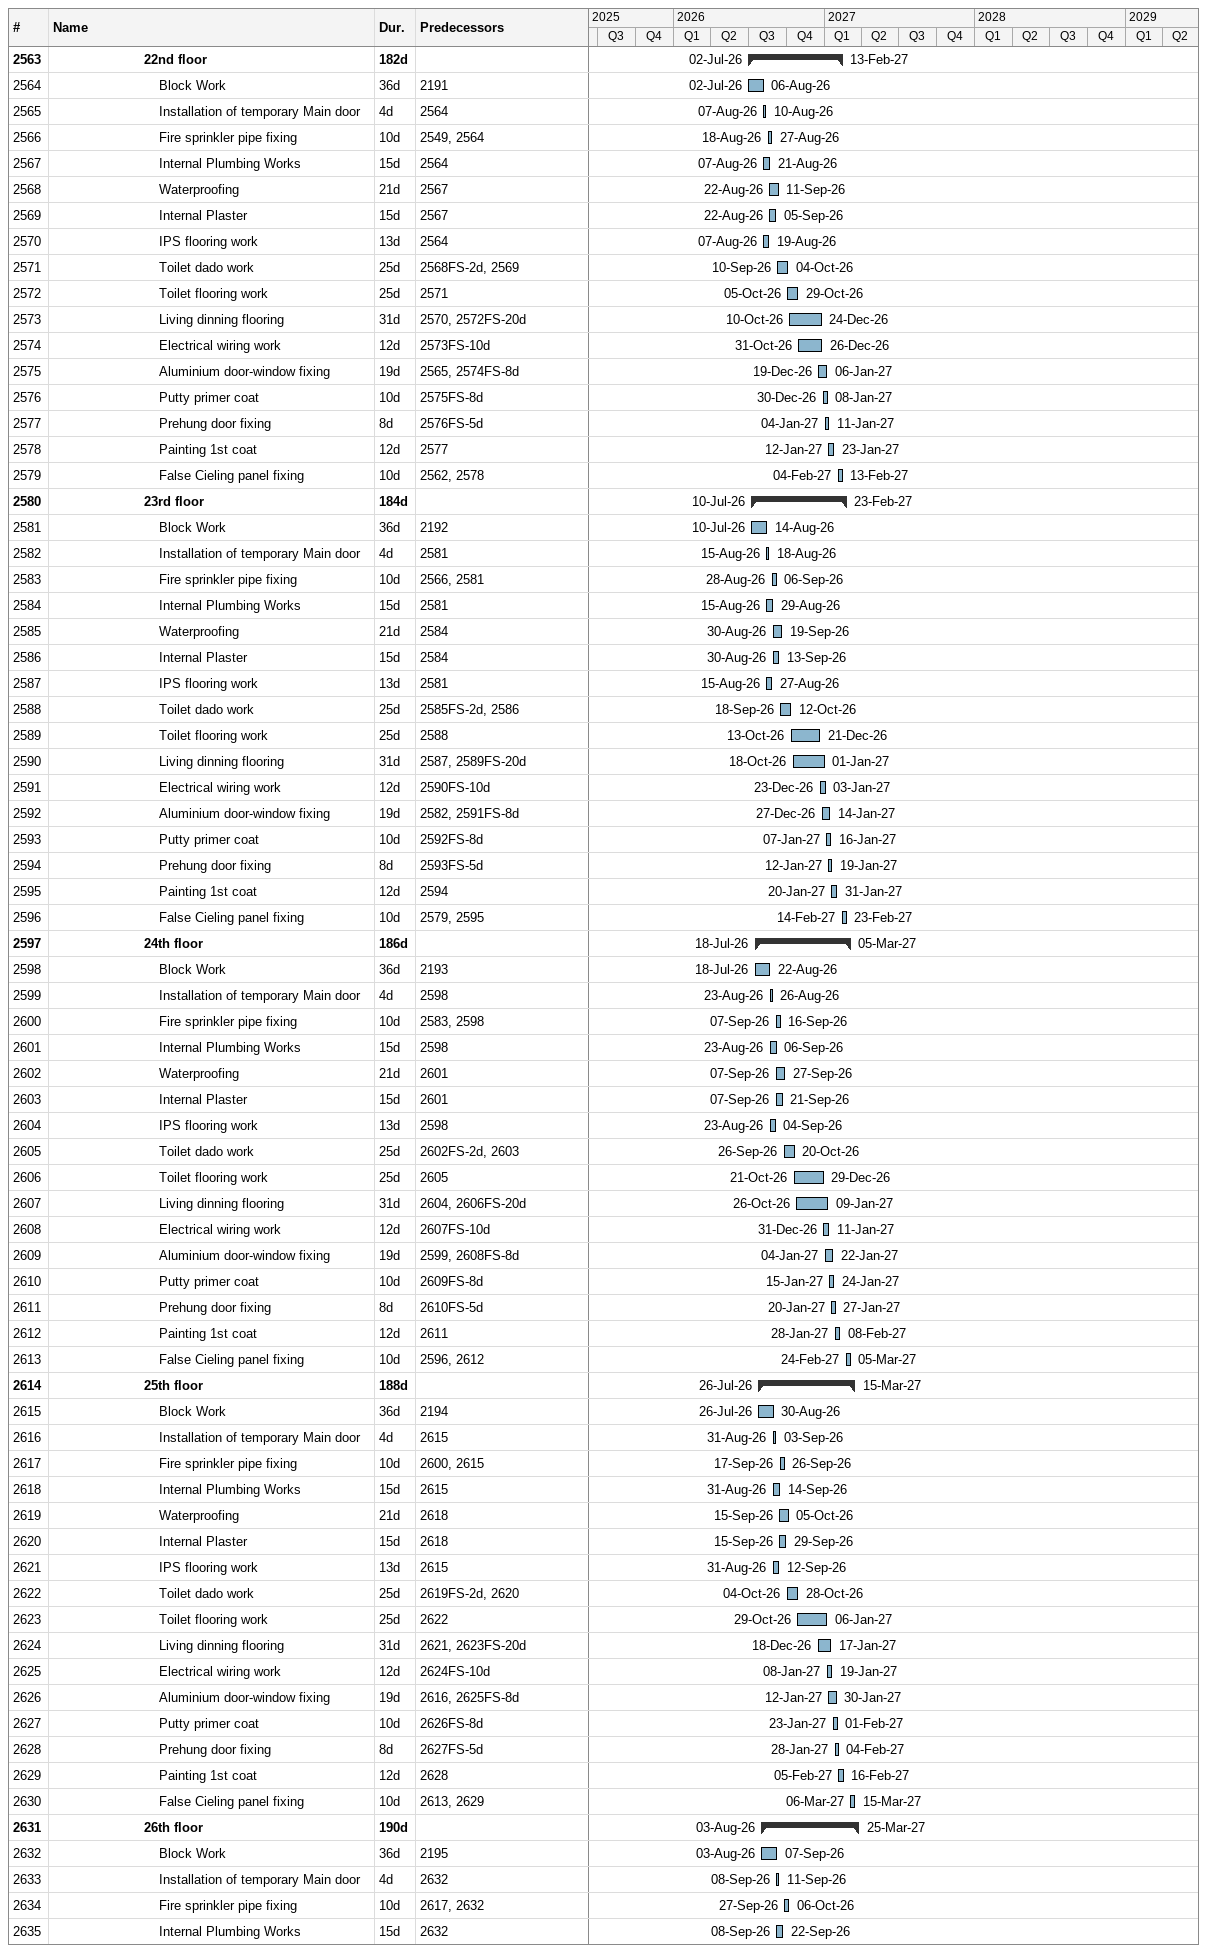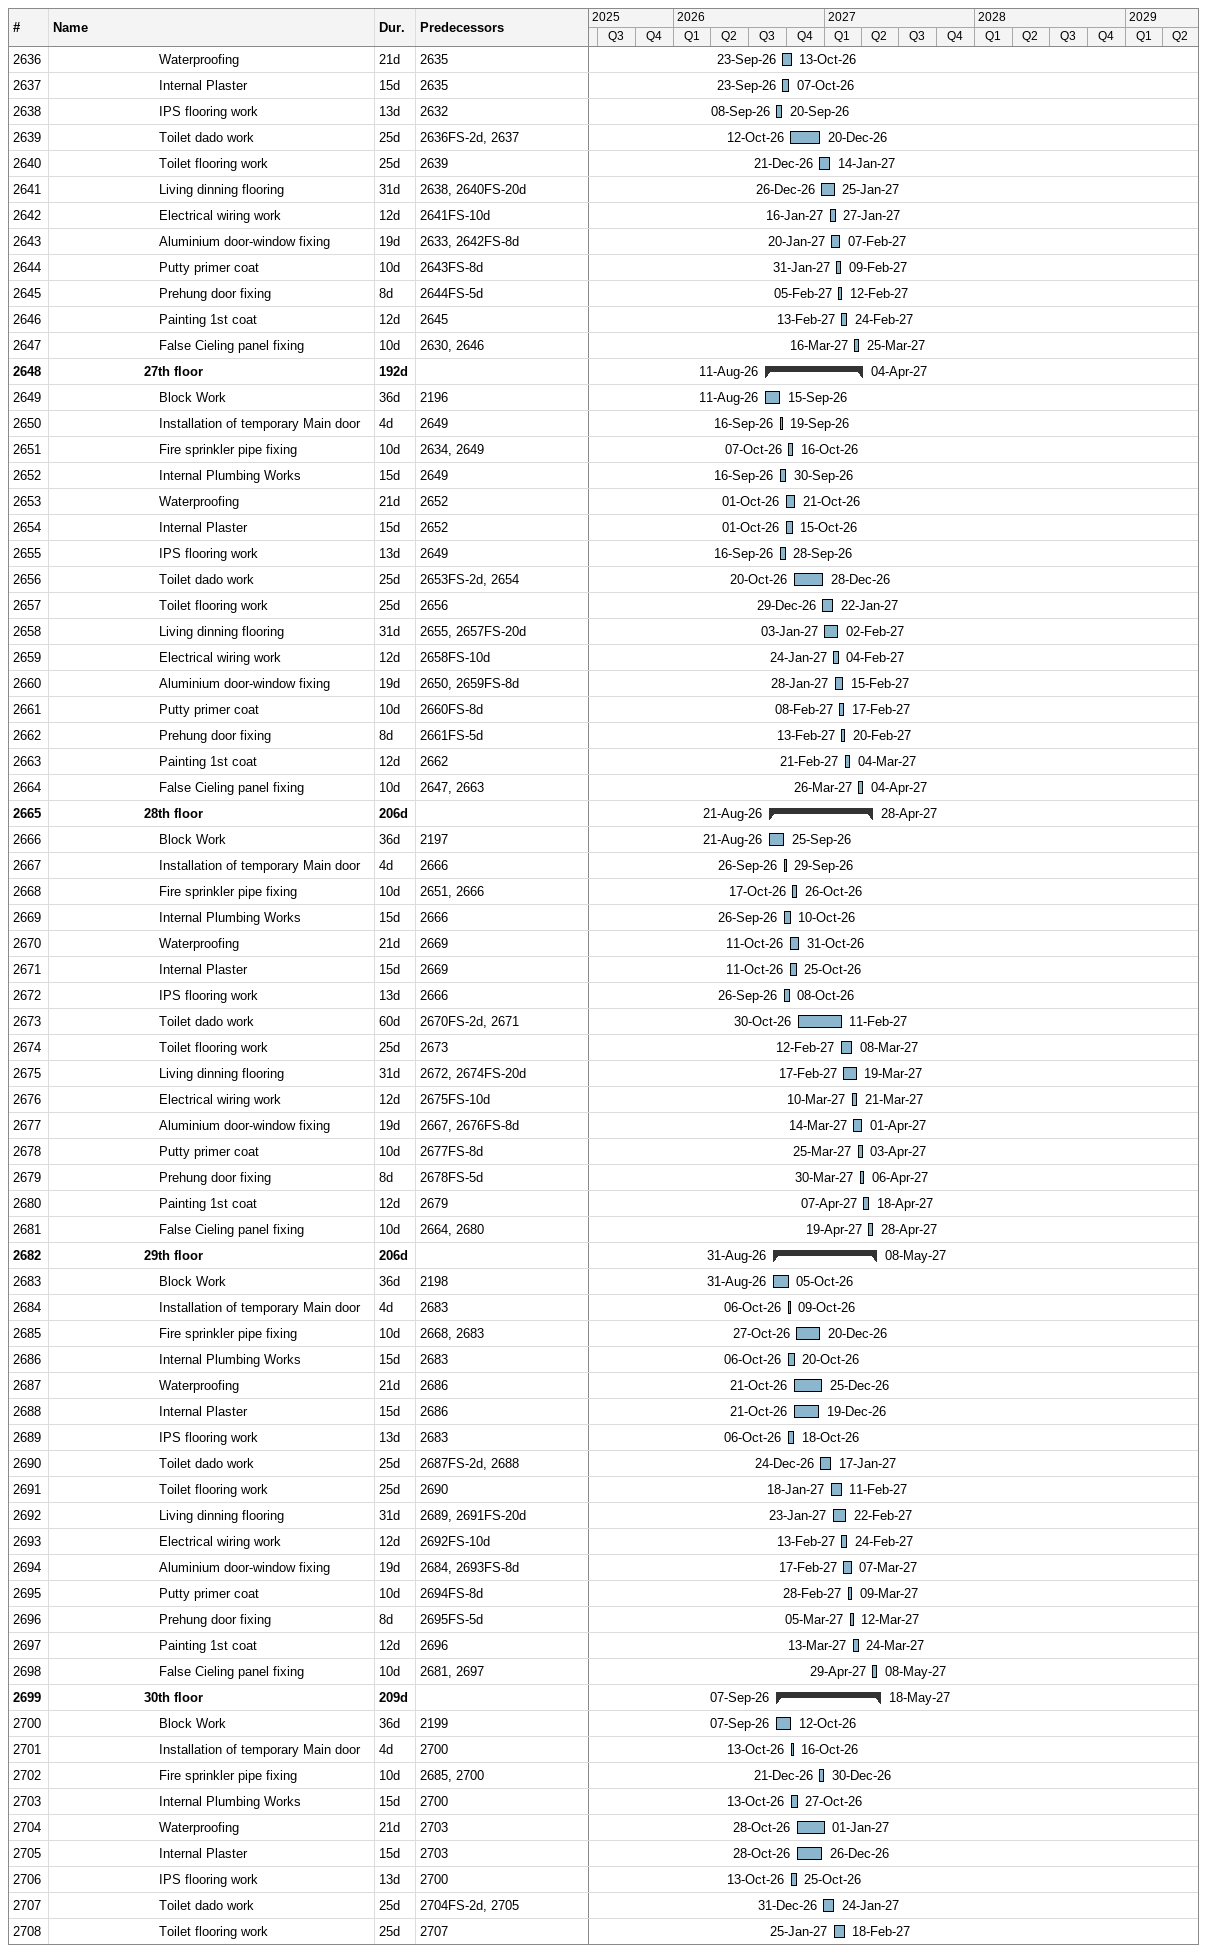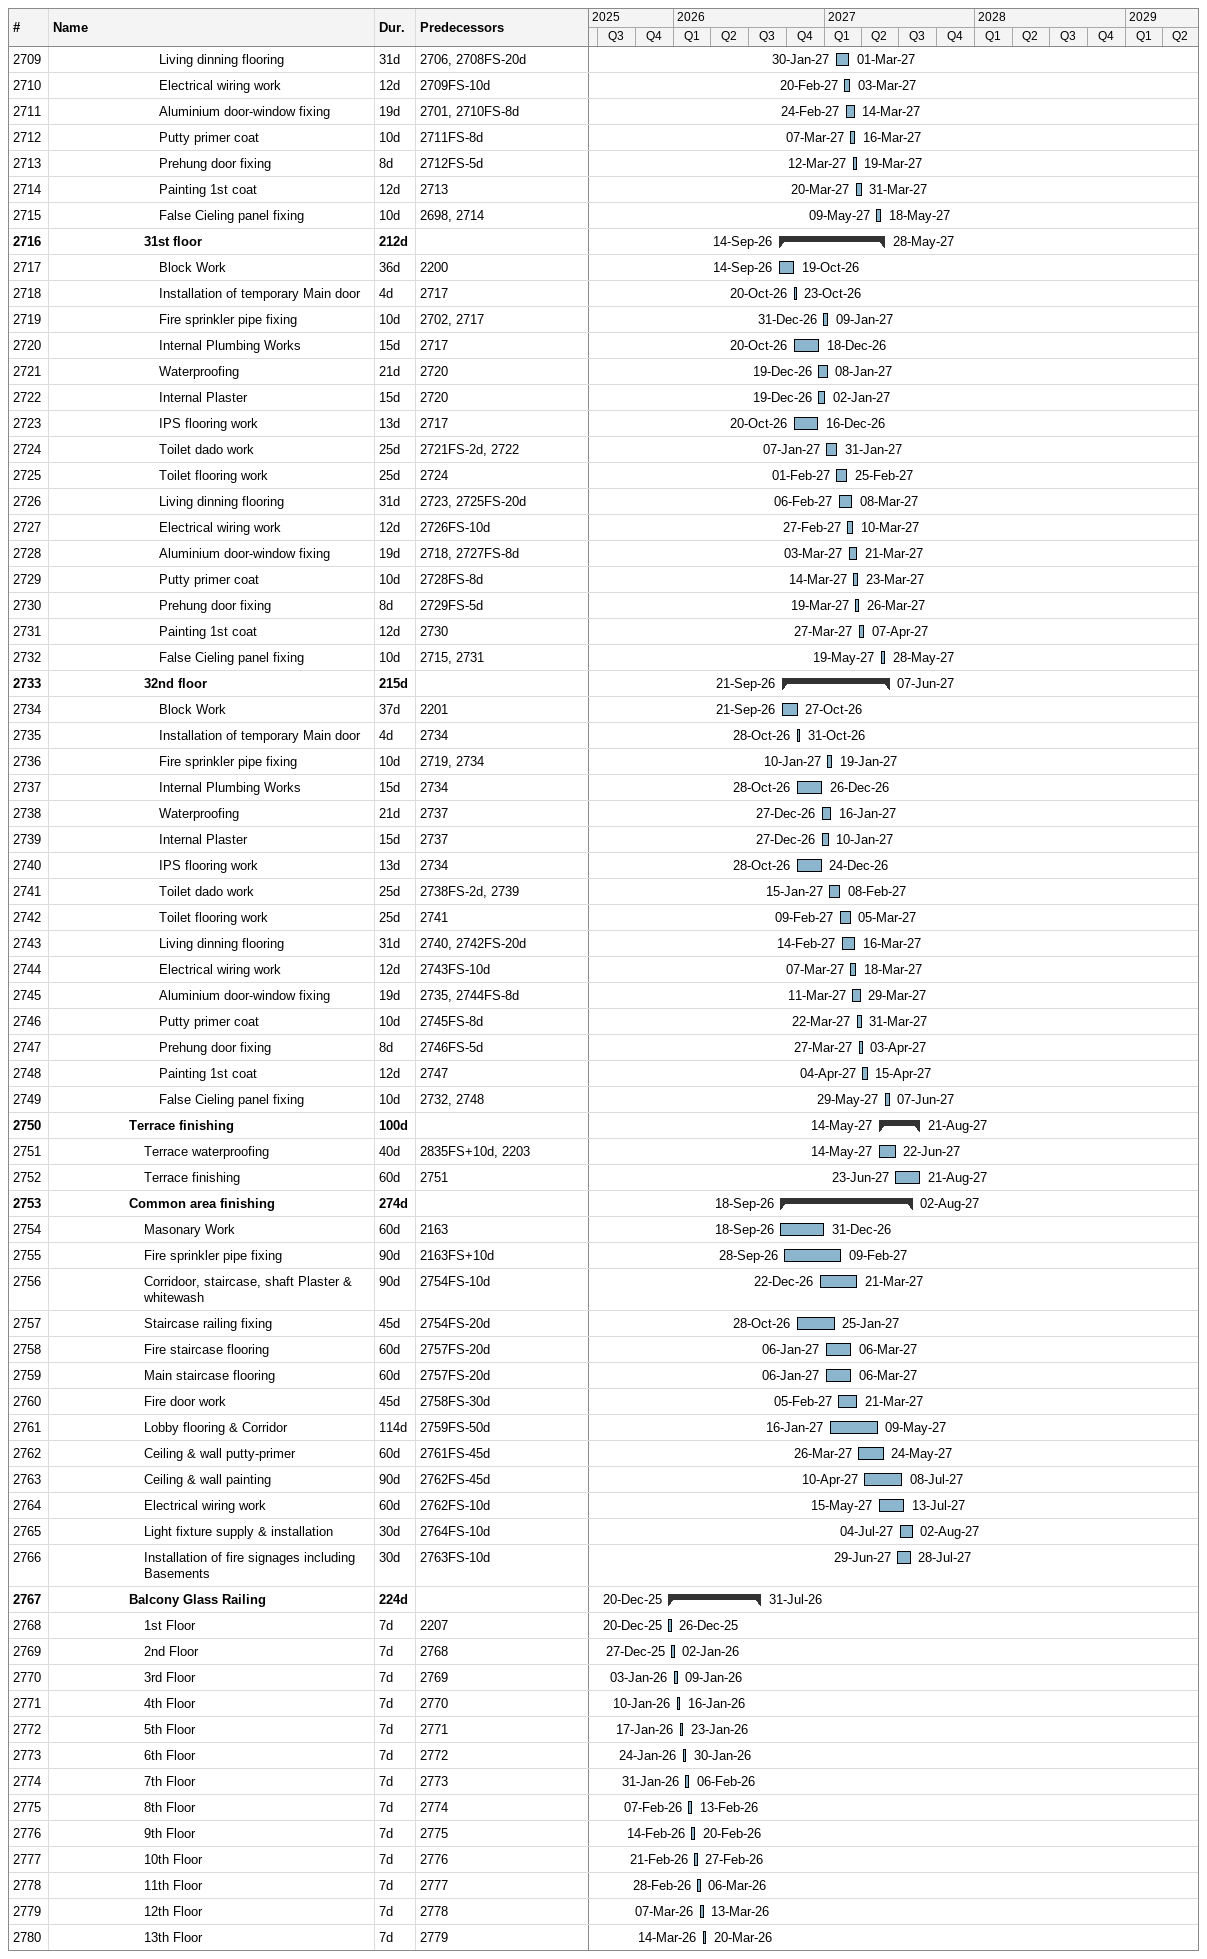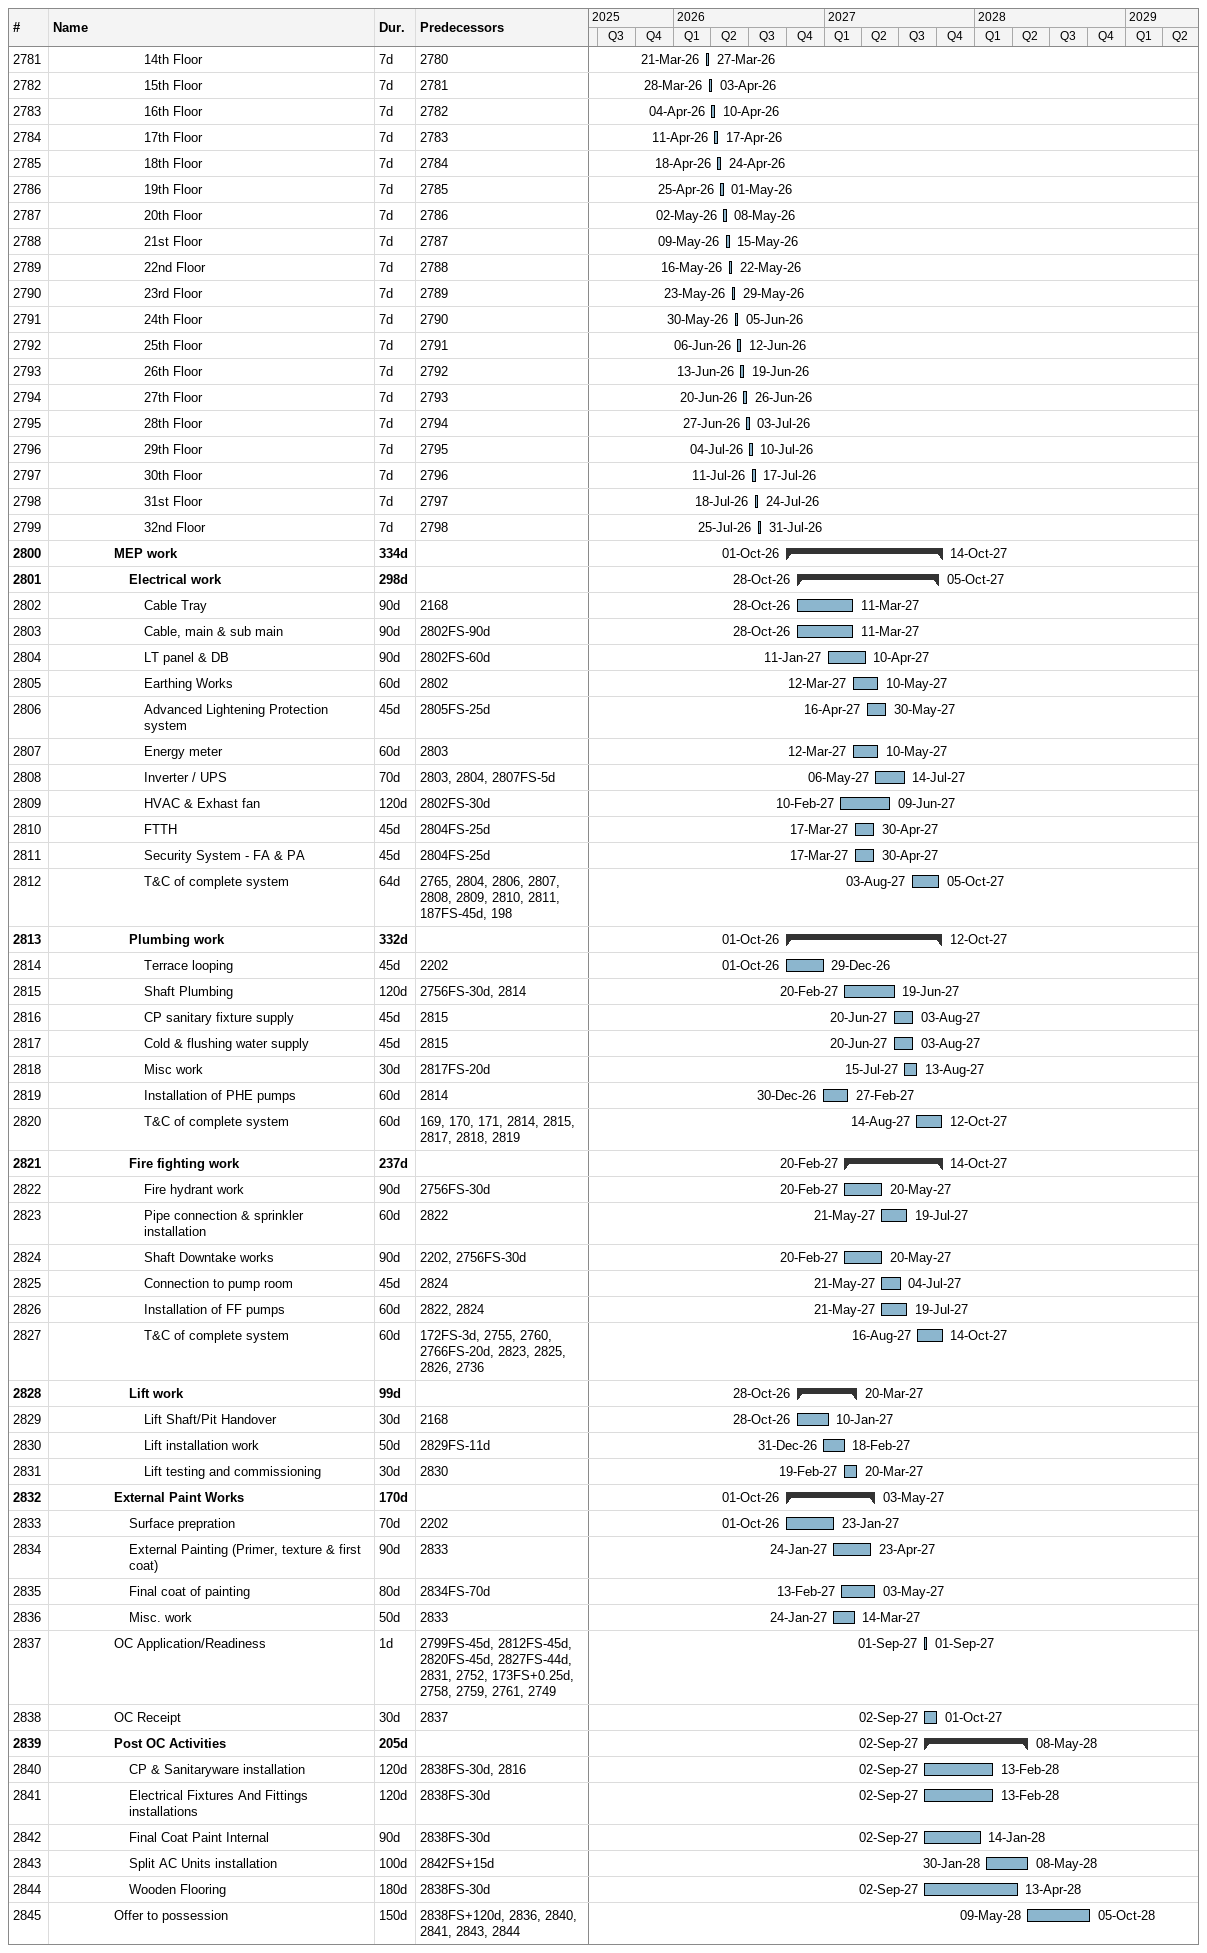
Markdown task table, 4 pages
| ID | Level | Task | Duration | Start | Finish | Predecessors |
|---|---|---|---|---|---|---|
| 2563 | 7 | **22nd floor** | 182d | 2026-07-02 | 2027-02-13 |  |
| 2564 | 8 | Block Work | 36d | 2026-07-02 | 2026-08-06 | 2191 |
| 2565 | 8 | Installation of temporary Main door | 4d | 2026-08-07 | 2026-08-10 | 2564 |
| 2566 | 8 | Fire sprinkler pipe fixing | 10d | 2026-08-18 | 2026-08-27 | 2549, 2564 |
| 2567 | 8 | Internal Plumbing Works | 15d | 2026-08-07 | 2026-08-21 | 2564 |
| 2568 | 8 | Waterproofing | 21d | 2026-08-22 | 2026-09-11 | 2567 |
| 2569 | 8 | Internal Plaster | 15d | 2026-08-22 | 2026-09-05 | 2567 |
| 2570 | 8 | IPS flooring work | 13d | 2026-08-07 | 2026-08-19 | 2564 |
| 2571 | 8 | Toilet dado work | 25d | 2026-09-10 | 2026-10-04 | 2568FS-2d, 2569 |
| 2572 | 8 | Toilet flooring work | 25d | 2026-10-05 | 2026-10-29 | 2571 |
| 2573 | 8 | Living dinning flooring | 31d | 2026-10-10 | 2026-12-24 | 2570, 2572FS-20d |
| 2574 | 8 | Electrical wiring work | 12d | 2026-10-31 | 2026-12-26 | 2573FS-10d |
| 2575 | 8 | Aluminium door-window fixing | 19d | 2026-12-19 | 2027-01-06 | 2565, 2574FS-8d |
| 2576 | 8 | Putty primer coat | 10d | 2026-12-30 | 2027-01-08 | 2575FS-8d |
| 2577 | 8 | Prehung door fixing | 8d | 2027-01-04 | 2027-01-11 | 2576FS-5d |
| 2578 | 8 | Painting 1st coat | 12d | 2027-01-12 | 2027-01-23 | 2577 |
| 2579 | 8 | False Cieling panel fixing | 10d | 2027-02-04 | 2027-02-13 | 2562, 2578 |
| 2580 | 7 | **23rd floor** | 184d | 2026-07-10 | 2027-02-23 |  |
| 2581 | 8 | Block Work | 36d | 2026-07-10 | 2026-08-14 | 2192 |
| 2582 | 8 | Installation of temporary Main door | 4d | 2026-08-15 | 2026-08-18 | 2581 |
| 2583 | 8 | Fire sprinkler pipe fixing | 10d | 2026-08-28 | 2026-09-06 | 2566, 2581 |
| 2584 | 8 | Internal Plumbing Works | 15d | 2026-08-15 | 2026-08-29 | 2581 |
| 2585 | 8 | Waterproofing | 21d | 2026-08-30 | 2026-09-19 | 2584 |
| 2586 | 8 | Internal Plaster | 15d | 2026-08-30 | 2026-09-13 | 2584 |
| 2587 | 8 | IPS flooring work | 13d | 2026-08-15 | 2026-08-27 | 2581 |
| 2588 | 8 | Toilet dado work | 25d | 2026-09-18 | 2026-10-12 | 2585FS-2d, 2586 |
| 2589 | 8 | Toilet flooring work | 25d | 2026-10-13 | 2026-12-21 | 2588 |
| 2590 | 8 | Living dinning flooring | 31d | 2026-10-18 | 2027-01-01 | 2587, 2589FS-20d |
| 2591 | 8 | Electrical wiring work | 12d | 2026-12-23 | 2027-01-03 | 2590FS-10d |
| 2592 | 8 | Aluminium door-window fixing | 19d | 2026-12-27 | 2027-01-14 | 2582, 2591FS-8d |
| 2593 | 8 | Putty primer coat | 10d | 2027-01-07 | 2027-01-16 | 2592FS-8d |
| 2594 | 8 | Prehung door fixing | 8d | 2027-01-12 | 2027-01-19 | 2593FS-5d |
| 2595 | 8 | Painting 1st coat | 12d | 2027-01-20 | 2027-01-31 | 2594 |
| 2596 | 8 | False Cieling panel fixing | 10d | 2027-02-14 | 2027-02-23 | 2579, 2595 |
| 2597 | 7 | **24th floor** | 186d | 2026-07-18 | 2027-03-05 |  |
| 2598 | 8 | Block Work | 36d | 2026-07-18 | 2026-08-22 | 2193 |
| 2599 | 8 | Installation of temporary Main door | 4d | 2026-08-23 | 2026-08-26 | 2598 |
| 2600 | 8 | Fire sprinkler pipe fixing | 10d | 2026-09-07 | 2026-09-16 | 2583, 2598 |
| 2601 | 8 | Internal Plumbing Works | 15d | 2026-08-23 | 2026-09-06 | 2598 |
| 2602 | 8 | Waterproofing | 21d | 2026-09-07 | 2026-09-27 | 2601 |
| 2603 | 8 | Internal Plaster | 15d | 2026-09-07 | 2026-09-21 | 2601 |
| 2604 | 8 | IPS flooring work | 13d | 2026-08-23 | 2026-09-04 | 2598 |
| 2605 | 8 | Toilet dado work | 25d | 2026-09-26 | 2026-10-20 | 2602FS-2d, 2603 |
| 2606 | 8 | Toilet flooring work | 25d | 2026-10-21 | 2026-12-29 | 2605 |
| 2607 | 8 | Living dinning flooring | 31d | 2026-10-26 | 2027-01-09 | 2604, 2606FS-20d |
| 2608 | 8 | Electrical wiring work | 12d | 2026-12-31 | 2027-01-11 | 2607FS-10d |
| 2609 | 8 | Aluminium door-window fixing | 19d | 2027-01-04 | 2027-01-22 | 2599, 2608FS-8d |
| 2610 | 8 | Putty primer coat | 10d | 2027-01-15 | 2027-01-24 | 2609FS-8d |
| 2611 | 8 | Prehung door fixing | 8d | 2027-01-20 | 2027-01-27 | 2610FS-5d |
| 2612 | 8 | Painting 1st coat | 12d | 2027-01-28 | 2027-02-08 | 2611 |
| 2613 | 8 | False Cieling panel fixing | 10d | 2027-02-24 | 2027-03-05 | 2596, 2612 |
| 2614 | 7 | **25th floor** | 188d | 2026-07-26 | 2027-03-15 |  |
| 2615 | 8 | Block Work | 36d | 2026-07-26 | 2026-08-30 | 2194 |
| 2616 | 8 | Installation of temporary Main door | 4d | 2026-08-31 | 2026-09-03 | 2615 |
| 2617 | 8 | Fire sprinkler pipe fixing | 10d | 2026-09-17 | 2026-09-26 | 2600, 2615 |
| 2618 | 8 | Internal Plumbing Works | 15d | 2026-08-31 | 2026-09-14 | 2615 |
| 2619 | 8 | Waterproofing | 21d | 2026-09-15 | 2026-10-05 | 2618 |
| 2620 | 8 | Internal Plaster | 15d | 2026-09-15 | 2026-09-29 | 2618 |
| 2621 | 8 | IPS flooring work | 13d | 2026-08-31 | 2026-09-12 | 2615 |
| 2622 | 8 | Toilet dado work | 25d | 2026-10-04 | 2026-10-28 | 2619FS-2d, 2620 |
| 2623 | 8 | Toilet flooring work | 25d | 2026-10-29 | 2027-01-06 | 2622 |
| 2624 | 8 | Living dinning flooring | 31d | 2026-12-18 | 2027-01-17 | 2621, 2623FS-20d |
| 2625 | 8 | Electrical wiring work | 12d | 2027-01-08 | 2027-01-19 | 2624FS-10d |
| 2626 | 8 | Aluminium door-window fixing | 19d | 2027-01-12 | 2027-01-30 | 2616, 2625FS-8d |
| 2627 | 8 | Putty primer coat | 10d | 2027-01-23 | 2027-02-01 | 2626FS-8d |
| 2628 | 8 | Prehung door fixing | 8d | 2027-01-28 | 2027-02-04 | 2627FS-5d |
| 2629 | 8 | Painting 1st coat | 12d | 2027-02-05 | 2027-02-16 | 2628 |
| 2630 | 8 | False Cieling panel fixing | 10d | 2027-03-06 | 2027-03-15 | 2613, 2629 |
| 2631 | 7 | **26th floor** | 190d | 2026-08-03 | 2027-03-25 |  |
| 2632 | 8 | Block Work | 36d | 2026-08-03 | 2026-09-07 | 2195 |
| 2633 | 8 | Installation of temporary Main door | 4d | 2026-09-08 | 2026-09-11 | 2632 |
| 2634 | 8 | Fire sprinkler pipe fixing | 10d | 2026-09-27 | 2026-10-06 | 2617, 2632 |
| 2635 | 8 | Internal Plumbing Works | 15d | 2026-09-08 | 2026-09-22 | 2632 |
| 2636 | 8 | Waterproofing | 21d | 2026-09-23 | 2026-10-13 | 2635 |
| 2637 | 8 | Internal Plaster | 15d | 2026-09-23 | 2026-10-07 | 2635 |
| 2638 | 8 | IPS flooring work | 13d | 2026-09-08 | 2026-09-20 | 2632 |
| 2639 | 8 | Toilet dado work | 25d | 2026-10-12 | 2026-12-20 | 2636FS-2d, 2637 |
| 2640 | 8 | Toilet flooring work | 25d | 2026-12-21 | 2027-01-14 | 2639 |
| 2641 | 8 | Living dinning flooring | 31d | 2026-12-26 | 2027-01-25 | 2638, 2640FS-20d |
| 2642 | 8 | Electrical wiring work | 12d | 2027-01-16 | 2027-01-27 | 2641FS-10d |
| 2643 | 8 | Aluminium door-window fixing | 19d | 2027-01-20 | 2027-02-07 | 2633, 2642FS-8d |
| 2644 | 8 | Putty primer coat | 10d | 2027-01-31 | 2027-02-09 | 2643FS-8d |
| 2645 | 8 | Prehung door fixing | 8d | 2027-02-05 | 2027-02-12 | 2644FS-5d |
| 2646 | 8 | Painting 1st coat | 12d | 2027-02-13 | 2027-02-24 | 2645 |
| 2647 | 8 | False Cieling panel fixing | 10d | 2027-03-16 | 2027-03-25 | 2630, 2646 |
| 2648 | 7 | **27th floor** | 192d | 2026-08-11 | 2027-04-04 |  |
| 2649 | 8 | Block Work | 36d | 2026-08-11 | 2026-09-15 | 2196 |
| 2650 | 8 | Installation of temporary Main door | 4d | 2026-09-16 | 2026-09-19 | 2649 |
| 2651 | 8 | Fire sprinkler pipe fixing | 10d | 2026-10-07 | 2026-10-16 | 2634, 2649 |
| 2652 | 8 | Internal Plumbing Works | 15d | 2026-09-16 | 2026-09-30 | 2649 |
| 2653 | 8 | Waterproofing | 21d | 2026-10-01 | 2026-10-21 | 2652 |
| 2654 | 8 | Internal Plaster | 15d | 2026-10-01 | 2026-10-15 | 2652 |
| 2655 | 8 | IPS flooring work | 13d | 2026-09-16 | 2026-09-28 | 2649 |
| 2656 | 8 | Toilet dado work | 25d | 2026-10-20 | 2026-12-28 | 2653FS-2d, 2654 |
| 2657 | 8 | Toilet flooring work | 25d | 2026-12-29 | 2027-01-22 | 2656 |
| 2658 | 8 | Living dinning flooring | 31d | 2027-01-03 | 2027-02-02 | 2655, 2657FS-20d |
| 2659 | 8 | Electrical wiring work | 12d | 2027-01-24 | 2027-02-04 | 2658FS-10d |
| 2660 | 8 | Aluminium door-window fixing | 19d | 2027-01-28 | 2027-02-15 | 2650, 2659FS-8d |
| 2661 | 8 | Putty primer coat | 10d | 2027-02-08 | 2027-02-17 | 2660FS-8d |
| 2662 | 8 | Prehung door fixing | 8d | 2027-02-13 | 2027-02-20 | 2661FS-5d |
| 2663 | 8 | Painting 1st coat | 12d | 2027-02-21 | 2027-03-04 | 2662 |
| 2664 | 8 | False Cieling panel fixing | 10d | 2027-03-26 | 2027-04-04 | 2647, 2663 |
| 2665 | 7 | **28th floor** | 206d | 2026-08-21 | 2027-04-28 |  |
| 2666 | 8 | Block Work | 36d | 2026-08-21 | 2026-09-25 | 2197 |
| 2667 | 8 | Installation of temporary Main door | 4d | 2026-09-26 | 2026-09-29 | 2666 |
| 2668 | 8 | Fire sprinkler pipe fixing | 10d | 2026-10-17 | 2026-10-26 | 2651, 2666 |
| 2669 | 8 | Internal Plumbing Works | 15d | 2026-09-26 | 2026-10-10 | 2666 |
| 2670 | 8 | Waterproofing | 21d | 2026-10-11 | 2026-10-31 | 2669 |
| 2671 | 8 | Internal Plaster | 15d | 2026-10-11 | 2026-10-25 | 2669 |
| 2672 | 8 | IPS flooring work | 13d | 2026-09-26 | 2026-10-08 | 2666 |
| 2673 | 8 | Toilet dado work | 60d | 2026-10-30 | 2027-02-11 | 2670FS-2d, 2671 |
| 2674 | 8 | Toilet flooring work | 25d | 2027-02-12 | 2027-03-08 | 2673 |
| 2675 | 8 | Living dinning flooring | 31d | 2027-02-17 | 2027-03-19 | 2672, 2674FS-20d |
| 2676 | 8 | Electrical wiring work | 12d | 2027-03-10 | 2027-03-21 | 2675FS-10d |
| 2677 | 8 | Aluminium door-window fixing | 19d | 2027-03-14 | 2027-04-01 | 2667, 2676FS-8d |
| 2678 | 8 | Putty primer coat | 10d | 2027-03-25 | 2027-04-03 | 2677FS-8d |
| 2679 | 8 | Prehung door fixing | 8d | 2027-03-30 | 2027-04-06 | 2678FS-5d |
| 2680 | 8 | Painting 1st coat | 12d | 2027-04-07 | 2027-04-18 | 2679 |
| 2681 | 8 | False Cieling panel fixing | 10d | 2027-04-19 | 2027-04-28 | 2664, 2680 |
| 2682 | 7 | **29th floor** | 206d | 2026-08-31 | 2027-05-08 |  |
| 2683 | 8 | Block Work | 36d | 2026-08-31 | 2026-10-05 | 2198 |
| 2684 | 8 | Installation of temporary Main door | 4d | 2026-10-06 | 2026-10-09 | 2683 |
| 2685 | 8 | Fire sprinkler pipe fixing | 10d | 2026-10-27 | 2026-12-20 | 2668, 2683 |
| 2686 | 8 | Internal Plumbing Works | 15d | 2026-10-06 | 2026-10-20 | 2683 |
| 2687 | 8 | Waterproofing | 21d | 2026-10-21 | 2026-12-25 | 2686 |
| 2688 | 8 | Internal Plaster | 15d | 2026-10-21 | 2026-12-19 | 2686 |
| 2689 | 8 | IPS flooring work | 13d | 2026-10-06 | 2026-10-18 | 2683 |
| 2690 | 8 | Toilet dado work | 25d | 2026-12-24 | 2027-01-17 | 2687FS-2d, 2688 |
| 2691 | 8 | Toilet flooring work | 25d | 2027-01-18 | 2027-02-11 | 2690 |
| 2692 | 8 | Living dinning flooring | 31d | 2027-01-23 | 2027-02-22 | 2689, 2691FS-20d |
| 2693 | 8 | Electrical wiring work | 12d | 2027-02-13 | 2027-02-24 | 2692FS-10d |
| 2694 | 8 | Aluminium door-window fixing | 19d | 2027-02-17 | 2027-03-07 | 2684, 2693FS-8d |
| 2695 | 8 | Putty primer coat | 10d | 2027-02-28 | 2027-03-09 | 2694FS-8d |
| 2696 | 8 | Prehung door fixing | 8d | 2027-03-05 | 2027-03-12 | 2695FS-5d |
| 2697 | 8 | Painting 1st coat | 12d | 2027-03-13 | 2027-03-24 | 2696 |
| 2698 | 8 | False Cieling panel fixing | 10d | 2027-04-29 | 2027-05-08 | 2681, 2697 |
| 2699 | 7 | **30th floor** | 209d | 2026-09-07 | 2027-05-18 |  |
| 2700 | 8 | Block Work | 36d | 2026-09-07 | 2026-10-12 | 2199 |
| 2701 | 8 | Installation of temporary Main door | 4d | 2026-10-13 | 2026-10-16 | 2700 |
| 2702 | 8 | Fire sprinkler pipe fixing | 10d | 2026-12-21 | 2026-12-30 | 2685, 2700 |
| 2703 | 8 | Internal Plumbing Works | 15d | 2026-10-13 | 2026-10-27 | 2700 |
| 2704 | 8 | Waterproofing | 21d | 2026-10-28 | 2027-01-01 | 2703 |
| 2705 | 8 | Internal Plaster | 15d | 2026-10-28 | 2026-12-26 | 2703 |
| 2706 | 8 | IPS flooring work | 13d | 2026-10-13 | 2026-10-25 | 2700 |
| 2707 | 8 | Toilet dado work | 25d | 2026-12-31 | 2027-01-24 | 2704FS-2d, 2705 |
| 2708 | 8 | Toilet flooring work | 25d | 2027-01-25 | 2027-02-18 | 2707 |
| 2709 | 8 | Living dinning flooring | 31d | 2027-01-30 | 2027-03-01 | 2706, 2708FS-20d |
| 2710 | 8 | Electrical wiring work | 12d | 2027-02-20 | 2027-03-03 | 2709FS-10d |
| 2711 | 8 | Aluminium door-window fixing | 19d | 2027-02-24 | 2027-03-14 | 2701, 2710FS-8d |
| 2712 | 8 | Putty primer coat | 10d | 2027-03-07 | 2027-03-16 | 2711FS-8d |
| 2713 | 8 | Prehung door fixing | 8d | 2027-03-12 | 2027-03-19 | 2712FS-5d |
| 2714 | 8 | Painting 1st coat | 12d | 2027-03-20 | 2027-03-31 | 2713 |
| 2715 | 8 | False Cieling panel fixing | 10d | 2027-05-09 | 2027-05-18 | 2698, 2714 |
| 2716 | 7 | **31st floor** | 212d | 2026-09-14 | 2027-05-28 |  |
| 2717 | 8 | Block Work | 36d | 2026-09-14 | 2026-10-19 | 2200 |
| 2718 | 8 | Installation of temporary Main door | 4d | 2026-10-20 | 2026-10-23 | 2717 |
| 2719 | 8 | Fire sprinkler pipe fixing | 10d | 2026-12-31 | 2027-01-09 | 2702, 2717 |
| 2720 | 8 | Internal Plumbing Works | 15d | 2026-10-20 | 2026-12-18 | 2717 |
| 2721 | 8 | Waterproofing | 21d | 2026-12-19 | 2027-01-08 | 2720 |
| 2722 | 8 | Internal Plaster | 15d | 2026-12-19 | 2027-01-02 | 2720 |
| 2723 | 8 | IPS flooring work | 13d | 2026-10-20 | 2026-12-16 | 2717 |
| 2724 | 8 | Toilet dado work | 25d | 2027-01-07 | 2027-01-31 | 2721FS-2d, 2722 |
| 2725 | 8 | Toilet flooring work | 25d | 2027-02-01 | 2027-02-25 | 2724 |
| 2726 | 8 | Living dinning flooring | 31d | 2027-02-06 | 2027-03-08 | 2723, 2725FS-20d |
| 2727 | 8 | Electrical wiring work | 12d | 2027-02-27 | 2027-03-10 | 2726FS-10d |
| 2728 | 8 | Aluminium door-window fixing | 19d | 2027-03-03 | 2027-03-21 | 2718, 2727FS-8d |
| 2729 | 8 | Putty primer coat | 10d | 2027-03-14 | 2027-03-23 | 2728FS-8d |
| 2730 | 8 | Prehung door fixing | 8d | 2027-03-19 | 2027-03-26 | 2729FS-5d |
| 2731 | 8 | Painting 1st coat | 12d | 2027-03-27 | 2027-04-07 | 2730 |
| 2732 | 8 | False Cieling panel fixing | 10d | 2027-05-19 | 2027-05-28 | 2715, 2731 |
| 2733 | 7 | **32nd floor** | 215d | 2026-09-21 | 2027-06-07 |  |
| 2734 | 8 | Block Work | 37d | 2026-09-21 | 2026-10-27 | 2201 |
| 2735 | 8 | Installation of temporary Main door | 4d | 2026-10-28 | 2026-10-31 | 2734 |
| 2736 | 8 | Fire sprinkler pipe fixing | 10d | 2027-01-10 | 2027-01-19 | 2719, 2734 |
| 2737 | 8 | Internal Plumbing Works | 15d | 2026-10-28 | 2026-12-26 | 2734 |
| 2738 | 8 | Waterproofing | 21d | 2026-12-27 | 2027-01-16 | 2737 |
| 2739 | 8 | Internal Plaster | 15d | 2026-12-27 | 2027-01-10 | 2737 |
| 2740 | 8 | IPS flooring work | 13d | 2026-10-28 | 2026-12-24 | 2734 |
| 2741 | 8 | Toilet dado work | 25d | 2027-01-15 | 2027-02-08 | 2738FS-2d, 2739 |
| 2742 | 8 | Toilet flooring work | 25d | 2027-02-09 | 2027-03-05 | 2741 |
| 2743 | 8 | Living dinning flooring | 31d | 2027-02-14 | 2027-03-16 | 2740, 2742FS-20d |
| 2744 | 8 | Electrical wiring work | 12d | 2027-03-07 | 2027-03-18 | 2743FS-10d |
| 2745 | 8 | Aluminium door-window fixing | 19d | 2027-03-11 | 2027-03-29 | 2735, 2744FS-8d |
| 2746 | 8 | Putty primer coat | 10d | 2027-03-22 | 2027-03-31 | 2745FS-8d |
| 2747 | 8 | Prehung door fixing | 8d | 2027-03-27 | 2027-04-03 | 2746FS-5d |
| 2748 | 8 | Painting 1st coat | 12d | 2027-04-04 | 2027-04-15 | 2747 |
| 2749 | 8 | False Cieling panel fixing | 10d | 2027-05-29 | 2027-06-07 | 2732, 2748 |
| 2750 | 6 | **Terrace finishing** | 100d | 2027-05-14 | 2027-08-21 |  |
| 2751 | 7 | Terrace waterproofing | 40d | 2027-05-14 | 2027-06-22 | 2835FS+10d, 2203 |
| 2752 | 7 | Terrace finishing | 60d | 2027-06-23 | 2027-08-21 | 2751 |
| 2753 | 6 | **Common area finishing** | 274d | 2026-09-18 | 2027-08-02 |  |
| 2754 | 7 | Masonary Work | 60d | 2026-09-18 | 2026-12-31 | 2163 |
| 2755 | 7 | Fire sprinkler pipe fixing | 90d | 2026-09-28 | 2027-02-09 | 2163FS+10d |
| 2756 | 7 | Corridoor, staircase, shaft Plaster & whitewash | 90d | 2026-12-22 | 2027-03-21 | 2754FS-10d |
| 2757 | 7 | Staircase railing fixing | 45d | 2026-10-28 | 2027-01-25 | 2754FS-20d |
| 2758 | 7 | Fire staircase flooring | 60d | 2027-01-06 | 2027-03-06 | 2757FS-20d |
| 2759 | 7 | Main staircase flooring | 60d | 2027-01-06 | 2027-03-06 | 2757FS-20d |
| 2760 | 7 | Fire door work | 45d | 2027-02-05 | 2027-03-21 | 2758FS-30d |
| 2761 | 7 | Lobby flooring & Corridor | 114d | 2027-01-16 | 2027-05-09 | 2759FS-50d |
| 2762 | 7 | Ceiling & wall putty-primer | 60d | 2027-03-26 | 2027-05-24 | 2761FS-45d |
| 2763 | 7 | Ceiling & wall painting | 90d | 2027-04-10 | 2027-07-08 | 2762FS-45d |
| 2764 | 7 | Electrical wiring work | 60d | 2027-05-15 | 2027-07-13 | 2762FS-10d |
| 2765 | 7 | Light fixture supply & installation | 30d | 2027-07-04 | 2027-08-02 | 2764FS-10d |
| 2766 | 7 | Installation of fire signages including Basements | 30d | 2027-06-29 | 2027-07-28 | 2763FS-10d |
| 2767 | 6 | **Balcony Glass Railing** | 224d | 2025-12-20 | 2026-07-31 |  |
| 2768 | 7 | 1st Floor | 7d | 2025-12-20 | 2025-12-26 | 2207 |
| 2769 | 7 | 2nd Floor | 7d | 2025-12-27 | 2026-01-02 | 2768 |
| 2770 | 7 | 3rd Floor | 7d | 2026-01-03 | 2026-01-09 | 2769 |
| 2771 | 7 | 4th Floor | 7d | 2026-01-10 | 2026-01-16 | 2770 |
| 2772 | 7 | 5th Floor | 7d | 2026-01-17 | 2026-01-23 | 2771 |
| 2773 | 7 | 6th Floor | 7d | 2026-01-24 | 2026-01-30 | 2772 |
| 2774 | 7 | 7th Floor | 7d | 2026-01-31 | 2026-02-06 | 2773 |
| 2775 | 7 | 8th Floor | 7d | 2026-02-07 | 2026-02-13 | 2774 |
| 2776 | 7 | 9th Floor | 7d | 2026-02-14 | 2026-02-20 | 2775 |
| 2777 | 7 | 10th Floor | 7d | 2026-02-21 | 2026-02-27 | 2776 |
| 2778 | 7 | 11th Floor | 7d | 2026-02-28 | 2026-03-06 | 2777 |
| 2779 | 7 | 12th Floor | 7d | 2026-03-07 | 2026-03-13 | 2778 |
| 2780 | 7 | 13th Floor | 7d | 2026-03-14 | 2026-03-20 | 2779 |
| 2781 | 7 | 14th Floor | 7d | 2026-03-21 | 2026-03-27 | 2780 |
| 2782 | 7 | 15th Floor | 7d | 2026-03-28 | 2026-04-03 | 2781 |
| 2783 | 7 | 16th Floor | 7d | 2026-04-04 | 2026-04-10 | 2782 |
| 2784 | 7 | 17th Floor | 7d | 2026-04-11 | 2026-04-17 | 2783 |
| 2785 | 7 | 18th Floor | 7d | 2026-04-18 | 2026-04-24 | 2784 |
| 2786 | 7 | 19th Floor | 7d | 2026-04-25 | 2026-05-01 | 2785 |
| 2787 | 7 | 20th Floor | 7d | 2026-05-02 | 2026-05-08 | 2786 |
| 2788 | 7 | 21st Floor | 7d | 2026-05-09 | 2026-05-15 | 2787 |
| 2789 | 7 | 22nd Floor | 7d | 2026-05-16 | 2026-05-22 | 2788 |
| 2790 | 7 | 23rd Floor | 7d | 2026-05-23 | 2026-05-29 | 2789 |
| 2791 | 7 | 24th Floor | 7d | 2026-05-30 | 2026-06-05 | 2790 |
| 2792 | 7 | 25th Floor | 7d | 2026-06-06 | 2026-06-12 | 2791 |
| 2793 | 7 | 26th Floor | 7d | 2026-06-13 | 2026-06-19 | 2792 |
| 2794 | 7 | 27th Floor | 7d | 2026-06-20 | 2026-06-26 | 2793 |
| 2795 | 7 | 28th Floor | 7d | 2026-06-27 | 2026-07-03 | 2794 |
| 2796 | 7 | 29th Floor | 7d | 2026-07-04 | 2026-07-10 | 2795 |
| 2797 | 7 | 30th Floor | 7d | 2026-07-11 | 2026-07-17 | 2796 |
| 2798 | 7 | 31st Floor | 7d | 2026-07-18 | 2026-07-24 | 2797 |
| 2799 | 7 | 32nd Floor | 7d | 2026-07-25 | 2026-07-31 | 2798 |
| 2800 | 5 | **MEP work** | 334d | 2026-10-01 | 2027-10-14 |  |
| 2801 | 6 | **Electrical work** | 298d | 2026-10-28 | 2027-10-05 |  |
| 2802 | 7 | Cable Tray | 90d | 2026-10-28 | 2027-03-11 | 2168 |
| 2803 | 7 | Cable, main & sub main | 90d | 2026-10-28 | 2027-03-11 | 2802FS-90d |
| 2804 | 7 | LT panel & DB | 90d | 2027-01-11 | 2027-04-10 | 2802FS-60d |
| 2805 | 7 | Earthing Works | 60d | 2027-03-12 | 2027-05-10 | 2802 |
| 2806 | 7 | Advanced Lightening Protection system | 45d | 2027-04-16 | 2027-05-30 | 2805FS-25d |
| 2807 | 7 | Energy meter | 60d | 2027-03-12 | 2027-05-10 | 2803 |
| 2808 | 7 | Inverter / UPS | 70d | 2027-05-06 | 2027-07-14 | 2803, 2804, 2807FS-5d |
| 2809 | 7 | HVAC & Exhast fan | 120d | 2027-02-10 | 2027-06-09 | 2802FS-30d |
| 2810 | 7 | FTTH | 45d | 2027-03-17 | 2027-04-30 | 2804FS-25d |
| 2811 | 7 | Security System - FA & PA | 45d | 2027-03-17 | 2027-04-30 | 2804FS-25d |
| 2812 | 7 | T&C of complete system | 64d | 2027-08-03 | 2027-10-05 | 2765, 2804, 2806, 2807, 2808, 2809, 2810, 2811, 187FS-45d, 198 |
| 2813 | 6 | **Plumbing work** | 332d | 2026-10-01 | 2027-10-12 |  |
| 2814 | 7 | Terrace looping | 45d | 2026-10-01 | 2026-12-29 | 2202 |
| 2815 | 7 | Shaft Plumbing | 120d | 2027-02-20 | 2027-06-19 | 2756FS-30d, 2814 |
| 2816 | 7 | CP sanitary fixture supply | 45d | 2027-06-20 | 2027-08-03 | 2815 |
| 2817 | 7 | Cold & flushing water supply | 45d | 2027-06-20 | 2027-08-03 | 2815 |
| 2818 | 7 | Misc work | 30d | 2027-07-15 | 2027-08-13 | 2817FS-20d |
| 2819 | 7 | Installation of PHE pumps | 60d | 2026-12-30 | 2027-02-27 | 2814 |
| 2820 | 7 | T&C of complete system | 60d | 2027-08-14 | 2027-10-12 | 169, 170, 171, 2814, 2815, 2817, 2818, 2819 |
| 2821 | 6 | **Fire fighting work** | 237d | 2027-02-20 | 2027-10-14 |  |
| 2822 | 7 | Fire hydrant work | 90d | 2027-02-20 | 2027-05-20 | 2756FS-30d |
| 2823 | 7 | Pipe connection & sprinkler installation | 60d | 2027-05-21 | 2027-07-19 | 2822 |
| 2824 | 7 | Shaft Downtake works | 90d | 2027-02-20 | 2027-05-20 | 2202, 2756FS-30d |
| 2825 | 7 | Connection to pump room | 45d | 2027-05-21 | 2027-07-04 | 2824 |
| 2826 | 7 | Installation of FF pumps | 60d | 2027-05-21 | 2027-07-19 | 2822, 2824 |
| 2827 | 7 | T&C of complete system | 60d | 2027-08-16 | 2027-10-14 | 172FS-3d, 2755, 2760, 2766FS-20d, 2823, 2825, 2826, 2736 |
| 2828 | 6 | **Lift work** | 99d | 2026-10-28 | 2027-03-20 |  |
| 2829 | 7 | Lift Shaft/Pit Handover | 30d | 2026-10-28 | 2027-01-10 | 2168 |
| 2830 | 7 | Lift installation work | 50d | 2026-12-31 | 2027-02-18 | 2829FS-11d |
| 2831 | 7 | Lift testing and commissioning | 30d | 2027-02-19 | 2027-03-20 | 2830 |
| 2832 | 5 | **External Paint Works** | 170d | 2026-10-01 | 2027-05-03 |  |
| 2833 | 6 | Surface prepration | 70d | 2026-10-01 | 2027-01-23 | 2202 |
| 2834 | 6 | External Painting (Primer, texture & first coat) | 90d | 2027-01-24 | 2027-04-23 | 2833 |
| 2835 | 6 | Final coat of painting | 80d | 2027-02-13 | 2027-05-03 | 2834FS-70d |
| 2836 | 6 | Misc. work | 50d | 2027-01-24 | 2027-03-14 | 2833 |
| 2837 | 5 | OC Application/Readiness | 1d | 2027-09-01 | 2027-09-01 | 2799FS-45d, 2812FS-45d, 2820FS-45d, 2827FS-44d, 2831, 2752, 173FS+0.25d, 2758, 2759, 2761, 2749 |
| 2838 | 5 | OC Receipt | 30d | 2027-09-02 | 2027-10-01 | 2837 |
| 2839 | 5 | **Post OC Activities** | 205d | 2027-09-02 | 2028-05-08 |  |
| 2840 | 6 | CP & Sanitaryware installation | 120d | 2027-09-02 | 2028-02-13 | 2838FS-30d, 2816 |
| 2841 | 6 | Electrical Fixtures And Fittings installations | 120d | 2027-09-02 | 2028-02-13 | 2838FS-30d |
| 2842 | 6 | Final Coat Paint Internal | 90d | 2027-09-02 | 2028-01-14 | 2838FS-30d |
| 2843 | 6 | Split AC Units installation | 100d | 2028-01-30 | 2028-05-08 | 2842FS+15d |
| 2844 | 6 | Wooden Flooring | 180d | 2027-09-02 | 2028-04-13 | 2838FS-30d |
| 2845 | 5 | Offer to possession | 150d | 2028-05-09 | 2028-10-05 | 2838FS+120d, 2836, 2840, 2841, 2843, 2844 |
